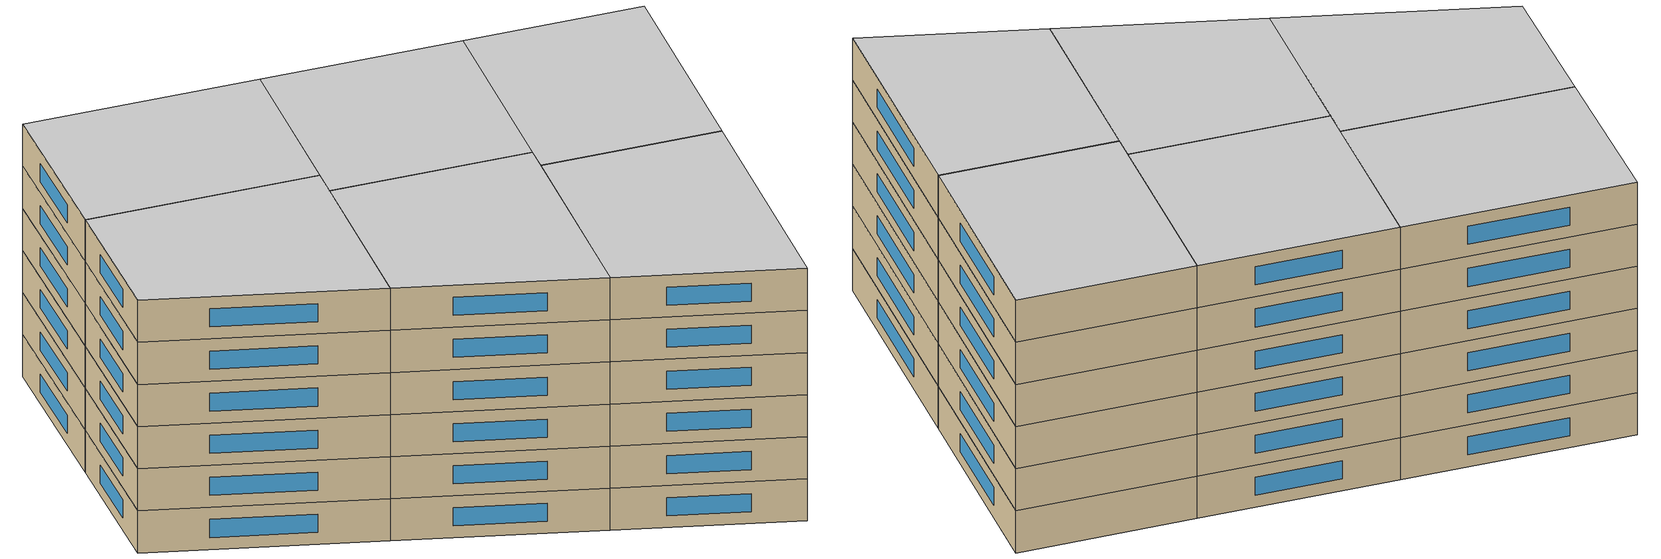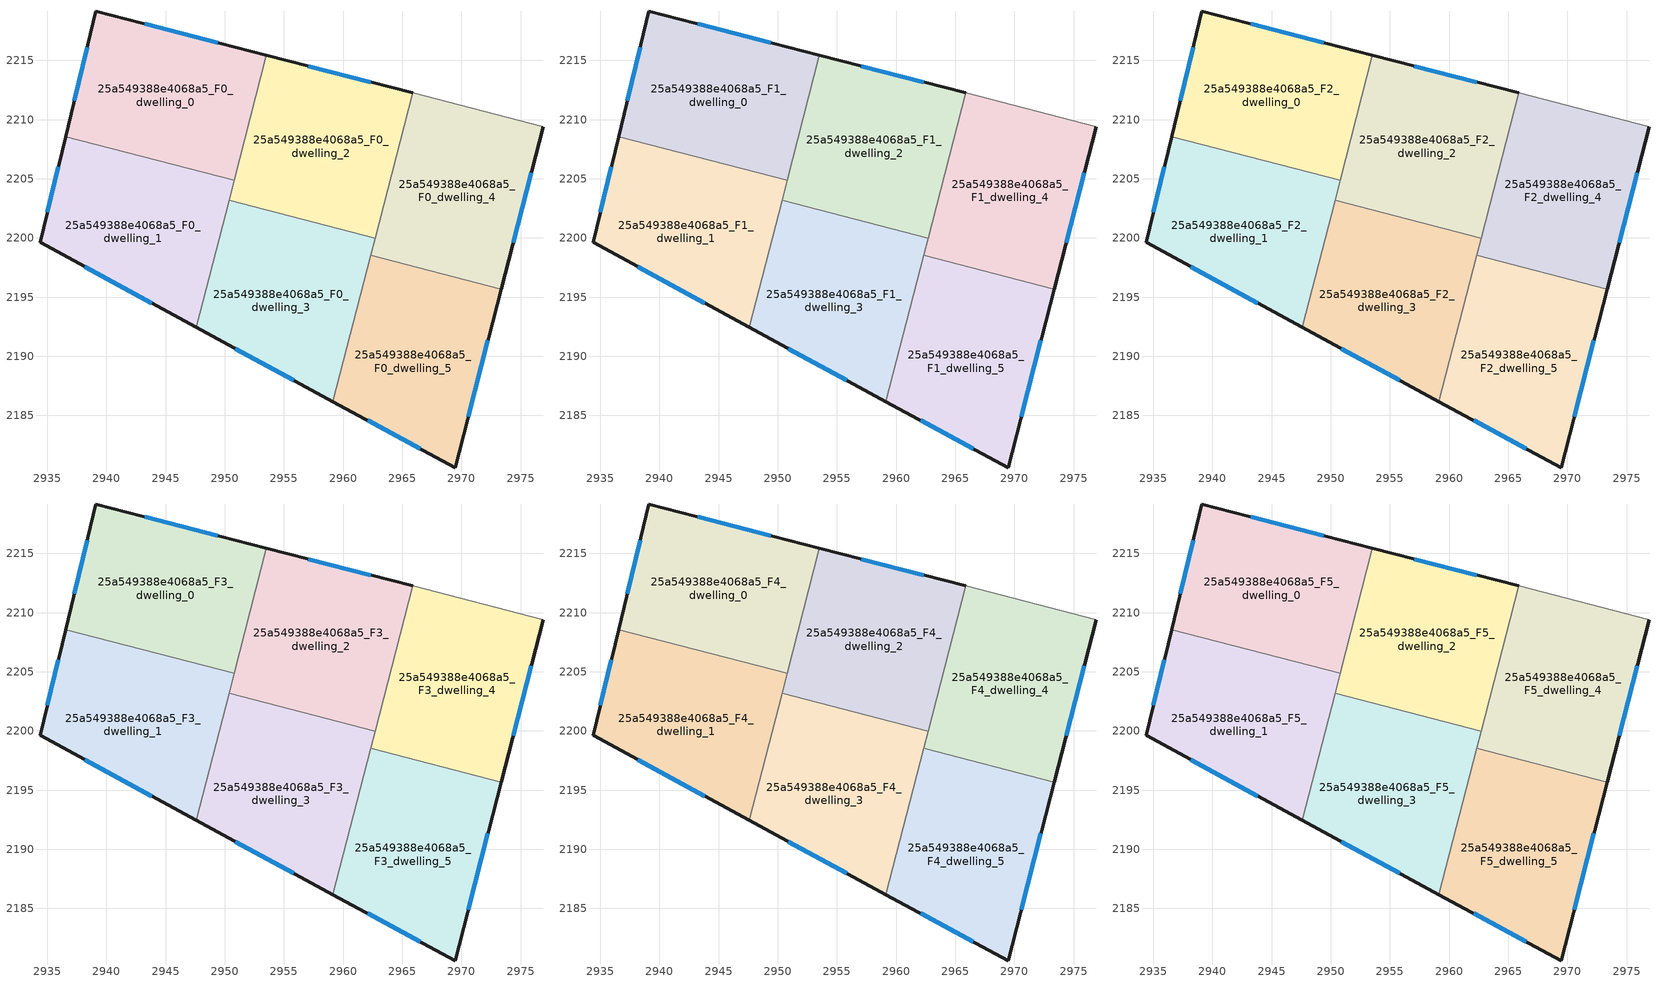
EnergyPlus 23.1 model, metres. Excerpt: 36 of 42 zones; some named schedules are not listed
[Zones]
25a549388e4068a5_F0_dwelling_0
 floor ground (EU_floor_Construction): 2953.53,2215.44 2950.81,2204.89 2936.55,2208.56 2939.1,2219.16 z0
 wall outside (EU_wall_Construction): 2953.53,2215.44 2939.1,2219.16 2936.55,2208.56 z0:3
 wall to 25a549388e4068a5_F0_dwelling_1 (EU_wall_Construction): 2936.55,2208.56 2950.81,2204.89 z0:3
 wall to 25a549388e4068a5_F0_dwelling_2 (EU_wall_Construction): 2950.81,2204.89 2953.53,2215.44 z0:3
 window (EU_Window_Construction): 2938.37,2216.13 2937.28,2211.59 / 2949.41,2216.5 2943.23,2218.09 z0.86:2.14
25a549388e4068a5_F0_dwelling_1
 floor ground (EU_floor_Construction): 2950.81,2204.89 2947.6,2192.45 2934.4,2199.62 2936.55,2208.56 z0
 wall outside (EU_wall_Construction): 2936.55,2208.56 2934.4,2199.62 2947.6,2192.45 z0:3
 wall to 25a549388e4068a5_F0_dwelling_3 (EU_wall_Construction): 2947.6,2192.45 2950.37,2203.17 z0:3
 wall to 25a549388e4068a5_F0_dwelling_2 (EU_wall_Construction): 2950.37,2203.17 2950.81,2204.89 z0:3
 window (EU_Window_Construction): 2935.93,2206.01 2935.01,2202.18 / 2938.17,2197.57 2943.83,2194.5 z0.86:2.14
25a549388e4068a5_F0_dwelling_2
 floor ground (EU_floor_Construction): 2965.87,2212.26 2962.71,2199.99 2950.37,2203.17 2953.53,2215.44 z0
 wall outside (EU_wall_Construction): 2965.87,2212.26 2953.53,2215.44 z0:3
 wall to 25a549388e4068a5_F0_dwelling_3 (EU_wall_Construction): 2950.37,2203.17 2962.71,2199.99 z0:3
 wall to 25a549388e4068a5_F0_dwelling_4 (EU_wall_Construction): 2962.71,2199.99 2965.87,2212.26 z0:3
 window (EU_Window_Construction): 2962.34,2213.16 2957.06,2214.53 z0.86:2.14
25a549388e4068a5_F0_dwelling_3
 floor ground (EU_floor_Construction): 2962.71,2199.99 2959.15,2186.18 2947.6,2192.45 2950.37,2203.17 z0
 wall outside (EU_wall_Construction): 2947.6,2192.45 2959.15,2186.18 z0:3
 wall to 25a549388e4068a5_F0_dwelling_5 (EU_wall_Construction): 2959.15,2186.18 2962.33,2198.53 z0:3
 wall to 25a549388e4068a5_F0_dwelling_4 (EU_wall_Construction): 2962.33,2198.53 2962.71,2199.99 z0:3
 window (EU_Window_Construction): 2950.9,2190.66 2955.85,2187.97 z0.86:2.14
25a549388e4068a5_F0_dwelling_4
 floor ground (EU_floor_Construction): 2976.9,2209.41 2973.36,2195.69 2962.33,2198.53 2965.87,2212.26 z0
 wall outside (EU_wall_Construction): 2973.36,2195.69 2976.9,2209.41 z0:3
 wall adiabatic (EU_wall_Construction): 2976.9,2209.41 2965.87,2212.26 z0:3
 wall to 25a549388e4068a5_F0_dwelling_5 (EU_wall_Construction): 2962.33,2198.53 2973.36,2195.69 z0:3
 window (EU_Window_Construction): 2974.37,2199.61 2975.88,2205.49 z0.86:2.14
25a549388e4068a5_F0_dwelling_5
 floor ground (EU_floor_Construction): 2973.36,2195.69 2969.46,2180.58 2959.15,2186.18 2962.33,2198.53 z0
 wall outside (EU_wall_Construction): 2959.15,2186.18 2969.46,2180.58 2973.36,2195.69 z0:3
 window (EU_Window_Construction): 2970.57,2184.9 2972.24,2191.37 / 2962.09,2184.58 2966.51,2182.18 z0.86:2.14
25a549388e4068a5_F1_dwelling_0
 floor to 25a549388e4068a5_F0_dwelling_0 (EU_floor_Construction): 2953.53,2215.44 2950.81,2204.89 2936.55,2208.56 2939.1,2219.16 z3
 wall outside (EU_wall_Construction): 2953.53,2215.44 2939.1,2219.16 2936.55,2208.56 z3:6
 wall to 25a549388e4068a5_F1_dwelling_1 (EU_wall_Construction): 2936.55,2208.56 2950.81,2204.89 z3:6
 wall to 25a549388e4068a5_F1_dwelling_2 (EU_wall_Construction): 2950.81,2204.89 2953.53,2215.44 z3:6
 window (EU_Window_Construction): 2938.37,2216.13 2937.28,2211.59 / 2949.41,2216.5 2943.23,2218.09 z3.86:5.14
25a549388e4068a5_F1_dwelling_1
 floor to 25a549388e4068a5_F0_dwelling_1 (EU_floor_Construction): 2950.81,2204.89 2947.6,2192.45 2934.4,2199.62 2936.55,2208.56 z3
 wall outside (EU_wall_Construction): 2936.55,2208.56 2934.4,2199.62 2947.6,2192.45 z3:6
 wall to 25a549388e4068a5_F1_dwelling_3 (EU_wall_Construction): 2947.6,2192.45 2950.37,2203.17 z3:6
 wall to 25a549388e4068a5_F1_dwelling_2 (EU_wall_Construction): 2950.37,2203.17 2950.81,2204.89 z3:6
 window (EU_Window_Construction): 2935.93,2206.01 2935.01,2202.18 / 2938.17,2197.57 2943.83,2194.5 z3.86:5.14
25a549388e4068a5_F1_dwelling_2
 floor to 25a549388e4068a5_F0_dwelling_2 (EU_floor_Construction): 2965.87,2212.26 2962.71,2199.99 2950.37,2203.17 2953.53,2215.44 z3
 wall outside (EU_wall_Construction): 2965.87,2212.26 2953.53,2215.44 z3:6
 wall to 25a549388e4068a5_F1_dwelling_3 (EU_wall_Construction): 2950.37,2203.17 2962.71,2199.99 z3:6
 wall to 25a549388e4068a5_F1_dwelling_4 (EU_wall_Construction): 2962.71,2199.99 2965.87,2212.26 z3:6
 window (EU_Window_Construction): 2962.34,2213.16 2957.06,2214.53 z3.86:5.14
25a549388e4068a5_F1_dwelling_3
 floor to 25a549388e4068a5_F0_dwelling_3 (EU_floor_Construction): 2962.71,2199.99 2959.15,2186.18 2947.6,2192.45 2950.37,2203.17 z3
 wall outside (EU_wall_Construction): 2947.6,2192.45 2959.15,2186.18 z3:6
 wall to 25a549388e4068a5_F1_dwelling_5 (EU_wall_Construction): 2959.15,2186.18 2962.33,2198.53 z3:6
 wall to 25a549388e4068a5_F1_dwelling_4 (EU_wall_Construction): 2962.33,2198.53 2962.71,2199.99 z3:6
 window (EU_Window_Construction): 2950.9,2190.66 2955.85,2187.97 z3.86:5.14
25a549388e4068a5_F1_dwelling_4
 floor to 25a549388e4068a5_F0_dwelling_4 (EU_floor_Construction): 2976.9,2209.41 2973.36,2195.69 2962.33,2198.53 2965.87,2212.26 z3
 wall outside (EU_wall_Construction): 2973.36,2195.69 2976.9,2209.41 z3:6
 wall adiabatic (EU_wall_Construction): 2976.9,2209.41 2965.87,2212.26 z3:6
 wall to 25a549388e4068a5_F1_dwelling_5 (EU_wall_Construction): 2962.33,2198.53 2973.36,2195.69 z3:6
 window (EU_Window_Construction): 2974.37,2199.61 2975.88,2205.49 z3.86:5.14
25a549388e4068a5_F1_dwelling_5
 floor to 25a549388e4068a5_F0_dwelling_5 (EU_floor_Construction): 2973.36,2195.69 2969.46,2180.58 2959.15,2186.18 2962.33,2198.53 z3
 wall outside (EU_wall_Construction): 2959.15,2186.18 2969.46,2180.58 2973.36,2195.69 z3:6
 window (EU_Window_Construction): 2970.57,2184.9 2972.24,2191.37 / 2962.09,2184.58 2966.51,2182.18 z3.86:5.14
25a549388e4068a5_F2_dwelling_0
 floor to 25a549388e4068a5_F1_dwelling_0 (EU_floor_Construction): 2953.53,2215.44 2950.81,2204.89 2936.55,2208.56 2939.1,2219.16 z6
 wall outside (EU_wall_Construction): 2953.53,2215.44 2939.1,2219.16 2936.55,2208.56 z6:9
 wall to 25a549388e4068a5_F2_dwelling_1 (EU_wall_Construction): 2936.55,2208.56 2950.81,2204.89 z6:9
 wall to 25a549388e4068a5_F2_dwelling_2 (EU_wall_Construction): 2950.81,2204.89 2953.53,2215.44 z6:9
 window (EU_Window_Construction): 2938.37,2216.13 2937.28,2211.59 / 2949.41,2216.5 2943.23,2218.09 z6.86:8.14
25a549388e4068a5_F2_dwelling_1
 floor to 25a549388e4068a5_F1_dwelling_1 (EU_floor_Construction): 2950.81,2204.89 2947.6,2192.45 2934.4,2199.62 2936.55,2208.56 z6
 wall outside (EU_wall_Construction): 2936.55,2208.56 2934.4,2199.62 2947.6,2192.45 z6:9
 wall to 25a549388e4068a5_F2_dwelling_3 (EU_wall_Construction): 2947.6,2192.45 2950.37,2203.17 z6:9
 wall to 25a549388e4068a5_F2_dwelling_2 (EU_wall_Construction): 2950.37,2203.17 2950.81,2204.89 z6:9
 window (EU_Window_Construction): 2935.93,2206.01 2935.01,2202.18 / 2938.17,2197.57 2943.83,2194.5 z6.86:8.14
25a549388e4068a5_F2_dwelling_2
 floor to 25a549388e4068a5_F1_dwelling_2 (EU_floor_Construction): 2965.87,2212.26 2962.71,2199.99 2950.37,2203.17 2953.53,2215.44 z6
 wall outside (EU_wall_Construction): 2965.87,2212.26 2953.53,2215.44 z6:9
 wall to 25a549388e4068a5_F2_dwelling_3 (EU_wall_Construction): 2950.37,2203.17 2962.71,2199.99 z6:9
 wall to 25a549388e4068a5_F2_dwelling_4 (EU_wall_Construction): 2962.71,2199.99 2965.87,2212.26 z6:9
 window (EU_Window_Construction): 2962.34,2213.16 2957.06,2214.53 z6.86:8.14
25a549388e4068a5_F2_dwelling_3
 floor to 25a549388e4068a5_F1_dwelling_3 (EU_floor_Construction): 2962.71,2199.99 2959.15,2186.18 2947.6,2192.45 2950.37,2203.17 z6
 wall outside (EU_wall_Construction): 2947.6,2192.45 2959.15,2186.18 z6:9
 wall to 25a549388e4068a5_F2_dwelling_5 (EU_wall_Construction): 2959.15,2186.18 2962.33,2198.53 z6:9
 wall to 25a549388e4068a5_F2_dwelling_4 (EU_wall_Construction): 2962.33,2198.53 2962.71,2199.99 z6:9
 window (EU_Window_Construction): 2950.9,2190.66 2955.85,2187.97 z6.86:8.14
25a549388e4068a5_F2_dwelling_4
 floor to 25a549388e4068a5_F1_dwelling_4 (EU_floor_Construction): 2976.9,2209.41 2973.36,2195.69 2962.33,2198.53 2965.87,2212.26 z6
 wall outside (EU_wall_Construction): 2973.36,2195.69 2976.9,2209.41 z6:9
 wall adiabatic (EU_wall_Construction): 2976.9,2209.41 2965.87,2212.26 z6:9
 wall to 25a549388e4068a5_F2_dwelling_5 (EU_wall_Construction): 2962.33,2198.53 2973.36,2195.69 z6:9
 window (EU_Window_Construction): 2974.37,2199.61 2975.88,2205.49 z6.86:8.14
25a549388e4068a5_F2_dwelling_5
 floor to 25a549388e4068a5_F1_dwelling_5 (EU_floor_Construction): 2973.36,2195.69 2969.46,2180.58 2959.15,2186.18 2962.33,2198.53 z6
 wall outside (EU_wall_Construction): 2959.15,2186.18 2969.46,2180.58 2973.36,2195.69 z6:9
 window (EU_Window_Construction): 2970.57,2184.9 2972.24,2191.37 / 2962.09,2184.58 2966.51,2182.18 z6.86:8.14
25a549388e4068a5_F3_dwelling_0
 floor to 25a549388e4068a5_F2_dwelling_0 (EU_floor_Construction): 2953.53,2215.44 2950.81,2204.89 2936.55,2208.56 2939.1,2219.16 z9
 wall outside (EU_wall_Construction): 2953.53,2215.44 2939.1,2219.16 2936.55,2208.56 z9:12
 wall to 25a549388e4068a5_F3_dwelling_1 (EU_wall_Construction): 2936.55,2208.56 2950.81,2204.89 z9:12
 wall to 25a549388e4068a5_F3_dwelling_2 (EU_wall_Construction): 2950.81,2204.89 2953.53,2215.44 z9:12
 window (EU_Window_Construction): 2938.37,2216.13 2937.28,2211.59 / 2949.41,2216.5 2943.23,2218.09 z9.86:11.14
25a549388e4068a5_F3_dwelling_1
 floor to 25a549388e4068a5_F2_dwelling_1 (EU_floor_Construction): 2950.81,2204.89 2947.6,2192.45 2934.4,2199.62 2936.55,2208.56 z9
 wall outside (EU_wall_Construction): 2936.55,2208.56 2934.4,2199.62 2947.6,2192.45 z9:12
 wall to 25a549388e4068a5_F3_dwelling_3 (EU_wall_Construction): 2947.6,2192.45 2950.37,2203.17 z9:12
 wall to 25a549388e4068a5_F3_dwelling_2 (EU_wall_Construction): 2950.37,2203.17 2950.81,2204.89 z9:12
 window (EU_Window_Construction): 2935.93,2206.01 2935.01,2202.18 / 2938.17,2197.57 2943.83,2194.5 z9.86:11.14
25a549388e4068a5_F3_dwelling_2
 floor to 25a549388e4068a5_F2_dwelling_2 (EU_floor_Construction): 2965.87,2212.26 2962.71,2199.99 2950.37,2203.17 2953.53,2215.44 z9
 wall outside (EU_wall_Construction): 2965.87,2212.26 2953.53,2215.44 z9:12
 wall to 25a549388e4068a5_F3_dwelling_3 (EU_wall_Construction): 2950.37,2203.17 2962.71,2199.99 z9:12
 wall to 25a549388e4068a5_F3_dwelling_4 (EU_wall_Construction): 2962.71,2199.99 2965.87,2212.26 z9:12
 window (EU_Window_Construction): 2962.34,2213.16 2957.06,2214.53 z9.86:11.14
25a549388e4068a5_F3_dwelling_3
 floor to 25a549388e4068a5_F2_dwelling_3 (EU_floor_Construction): 2962.71,2199.99 2959.15,2186.18 2947.6,2192.45 2950.37,2203.17 z9
 wall outside (EU_wall_Construction): 2947.6,2192.45 2959.15,2186.18 z9:12
 wall to 25a549388e4068a5_F3_dwelling_5 (EU_wall_Construction): 2959.15,2186.18 2962.33,2198.53 z9:12
 wall to 25a549388e4068a5_F3_dwelling_4 (EU_wall_Construction): 2962.33,2198.53 2962.71,2199.99 z9:12
 window (EU_Window_Construction): 2950.9,2190.66 2955.85,2187.97 z9.86:11.14
25a549388e4068a5_F3_dwelling_4
 floor to 25a549388e4068a5_F2_dwelling_4 (EU_floor_Construction): 2976.9,2209.41 2973.36,2195.69 2962.33,2198.53 2965.87,2212.26 z9
 wall outside (EU_wall_Construction): 2973.36,2195.69 2976.9,2209.41 z9:12
 wall adiabatic (EU_wall_Construction): 2976.9,2209.41 2965.87,2212.26 z9:12
 wall to 25a549388e4068a5_F3_dwelling_5 (EU_wall_Construction): 2962.33,2198.53 2973.36,2195.69 z9:12
 window (EU_Window_Construction): 2974.37,2199.61 2975.88,2205.49 z9.86:11.14
25a549388e4068a5_F3_dwelling_5
 floor to 25a549388e4068a5_F2_dwelling_5 (EU_floor_Construction): 2973.36,2195.69 2969.46,2180.58 2959.15,2186.18 2962.33,2198.53 z9
 wall outside (EU_wall_Construction): 2959.15,2186.18 2969.46,2180.58 2973.36,2195.69 z9:12
 window (EU_Window_Construction): 2970.57,2184.9 2972.24,2191.37 / 2962.09,2184.58 2966.51,2182.18 z9.86:11.14
25a549388e4068a5_F4_dwelling_0
 floor to 25a549388e4068a5_F3_dwelling_0 (EU_floor_Construction): 2953.53,2215.44 2950.81,2204.89 2936.55,2208.56 2939.1,2219.16 z12
 wall outside (EU_wall_Construction): 2953.53,2215.44 2939.1,2219.16 2936.55,2208.56 z12:15
 wall to 25a549388e4068a5_F4_dwelling_1 (EU_wall_Construction): 2936.55,2208.56 2950.81,2204.89 z12:15
 wall to 25a549388e4068a5_F4_dwelling_2 (EU_wall_Construction): 2950.81,2204.89 2953.53,2215.44 z12:15
 window (EU_Window_Construction): 2938.37,2216.13 2937.28,2211.59 / 2949.41,2216.5 2943.23,2218.09 z12.86:14.14
25a549388e4068a5_F4_dwelling_1
 floor to 25a549388e4068a5_F3_dwelling_1 (EU_floor_Construction): 2950.81,2204.89 2947.6,2192.45 2934.4,2199.62 2936.55,2208.56 z12
 wall outside (EU_wall_Construction): 2936.55,2208.56 2934.4,2199.62 2947.6,2192.45 z12:15
 wall to 25a549388e4068a5_F4_dwelling_3 (EU_wall_Construction): 2947.6,2192.45 2950.37,2203.17 z12:15
 wall to 25a549388e4068a5_F4_dwelling_2 (EU_wall_Construction): 2950.37,2203.17 2950.81,2204.89 z12:15
 window (EU_Window_Construction): 2935.93,2206.01 2935.01,2202.18 / 2938.17,2197.57 2943.83,2194.5 z12.86:14.14
25a549388e4068a5_F4_dwelling_2
 floor to 25a549388e4068a5_F3_dwelling_2 (EU_floor_Construction): 2965.87,2212.26 2962.71,2199.99 2950.37,2203.17 2953.53,2215.44 z12
 wall outside (EU_wall_Construction): 2965.87,2212.26 2953.53,2215.44 z12:15
 wall to 25a549388e4068a5_F4_dwelling_3 (EU_wall_Construction): 2950.37,2203.17 2962.71,2199.99 z12:15
 wall to 25a549388e4068a5_F4_dwelling_4 (EU_wall_Construction): 2962.71,2199.99 2965.87,2212.26 z12:15
 window (EU_Window_Construction): 2962.34,2213.16 2957.06,2214.53 z12.86:14.14
25a549388e4068a5_F4_dwelling_3
 floor to 25a549388e4068a5_F3_dwelling_3 (EU_floor_Construction): 2962.71,2199.99 2959.15,2186.18 2947.6,2192.45 2950.37,2203.17 z12
 wall outside (EU_wall_Construction): 2947.6,2192.45 2959.15,2186.18 z12:15
 wall to 25a549388e4068a5_F4_dwelling_5 (EU_wall_Construction): 2959.15,2186.18 2962.33,2198.53 z12:15
 wall to 25a549388e4068a5_F4_dwelling_4 (EU_wall_Construction): 2962.33,2198.53 2962.71,2199.99 z12:15
 window (EU_Window_Construction): 2950.9,2190.66 2955.85,2187.97 z12.86:14.14
25a549388e4068a5_F4_dwelling_4
 floor to 25a549388e4068a5_F3_dwelling_4 (EU_floor_Construction): 2976.9,2209.41 2973.36,2195.69 2962.33,2198.53 2965.87,2212.26 z12
 wall outside (EU_wall_Construction): 2973.36,2195.69 2976.9,2209.41 z12:15
 wall adiabatic (EU_wall_Construction): 2976.9,2209.41 2965.87,2212.26 z12:15
 wall to 25a549388e4068a5_F4_dwelling_5 (EU_wall_Construction): 2962.33,2198.53 2973.36,2195.69 z12:15
 window (EU_Window_Construction): 2974.37,2199.61 2975.88,2205.49 z12.86:14.14
25a549388e4068a5_F4_dwelling_5
 floor to 25a549388e4068a5_F3_dwelling_5 (EU_floor_Construction): 2973.36,2195.69 2969.46,2180.58 2959.15,2186.18 2962.33,2198.53 z12
 wall outside (EU_wall_Construction): 2959.15,2186.18 2969.46,2180.58 2973.36,2195.69 z12:15
 window (EU_Window_Construction): 2970.57,2184.9 2972.24,2191.37 / 2962.09,2184.58 2966.51,2182.18 z12.86:14.14
25a549388e4068a5_F5_dwelling_0
 floor to 25a549388e4068a5_F4_dwelling_0 (EU_floor_Construction): 2953.53,2215.44 2950.81,2204.89 2936.55,2208.56 2939.1,2219.16 z15
 wall outside (EU_wall_Construction): 2953.53,2215.44 2939.1,2219.16 2936.55,2208.56 z15:18
 wall to 25a549388e4068a5_F5_dwelling_1 (EU_wall_Construction): 2936.55,2208.56 2950.81,2204.89 z15:18
 wall to 25a549388e4068a5_F5_dwelling_2 (EU_wall_Construction): 2950.81,2204.89 2953.53,2215.44 z15:18
 window (EU_Window_Construction): 2938.37,2216.13 2937.28,2211.59 / 2949.41,2216.5 2943.23,2218.09 z15.86:17.14
 ceiling to 25a549388e4068a5_F6_dwelling_0 (EU_floor_Construction): 2950.81,2204.89 2953.53,2215.44 2939.1,2219.16 2936.55,2208.56 z18
25a549388e4068a5_F5_dwelling_1
 floor to 25a549388e4068a5_F4_dwelling_1 (EU_floor_Construction): 2950.81,2204.89 2947.6,2192.45 2934.4,2199.62 2936.55,2208.56 z15
 wall outside (EU_wall_Construction): 2936.55,2208.56 2934.4,2199.62 2947.6,2192.45 z15:18
 wall to 25a549388e4068a5_F5_dwelling_3 (EU_wall_Construction): 2947.6,2192.45 2950.37,2203.17 z15:18
 wall to 25a549388e4068a5_F5_dwelling_2 (EU_wall_Construction): 2950.37,2203.17 2950.81,2204.89 z15:18
 window (EU_Window_Construction): 2935.93,2206.01 2935.01,2202.18 / 2938.17,2197.57 2943.83,2194.5 z15.86:17.14
 ceiling to 25a549388e4068a5_F6_dwelling_1 (EU_floor_Construction): 2947.6,2192.45 2950.81,2204.89 2936.55,2208.56 2934.4,2199.62 z18
25a549388e4068a5_F5_dwelling_2
 floor to 25a549388e4068a5_F4_dwelling_2 (EU_floor_Construction): 2965.87,2212.26 2962.71,2199.99 2950.37,2203.17 2953.53,2215.44 z15
 wall outside (EU_wall_Construction): 2965.87,2212.26 2953.53,2215.44 z15:18
 wall to 25a549388e4068a5_F5_dwelling_3 (EU_wall_Construction): 2950.37,2203.17 2962.71,2199.99 z15:18
 wall to 25a549388e4068a5_F5_dwelling_4 (EU_wall_Construction): 2962.71,2199.99 2965.87,2212.26 z15:18
 window (EU_Window_Construction): 2962.34,2213.16 2957.06,2214.53 z15.86:17.14
 ceiling to 25a549388e4068a5_F6_dwelling_2 (EU_floor_Construction): 2962.71,2199.99 2965.87,2212.26 2953.53,2215.44 2950.37,2203.17 z18
25a549388e4068a5_F5_dwelling_3
 floor to 25a549388e4068a5_F4_dwelling_3 (EU_floor_Construction): 2962.71,2199.99 2959.15,2186.18 2947.6,2192.45 2950.37,2203.17 z15
 wall outside (EU_wall_Construction): 2947.6,2192.45 2959.15,2186.18 z15:18
 wall to 25a549388e4068a5_F5_dwelling_5 (EU_wall_Construction): 2959.15,2186.18 2962.33,2198.53 z15:18
 wall to 25a549388e4068a5_F5_dwelling_4 (EU_wall_Construction): 2962.33,2198.53 2962.71,2199.99 z15:18
 window (EU_Window_Construction): 2950.9,2190.66 2955.85,2187.97 z15.86:17.14
 ceiling to 25a549388e4068a5_F6_dwelling_3 (EU_floor_Construction): 2959.15,2186.18 2962.71,2199.99 2950.37,2203.17 2947.6,2192.45 z18
25a549388e4068a5_F5_dwelling_4
 floor to 25a549388e4068a5_F4_dwelling_4 (EU_floor_Construction): 2976.9,2209.41 2973.36,2195.69 2962.33,2198.53 2965.87,2212.26 z15
 wall outside (EU_wall_Construction): 2973.36,2195.69 2976.9,2209.41 z15:18
 wall adiabatic (EU_wall_Construction): 2976.9,2209.41 2965.87,2212.26 z15:18
 wall to 25a549388e4068a5_F5_dwelling_5 (EU_wall_Construction): 2962.33,2198.53 2973.36,2195.69 z15:18
 window (EU_Window_Construction): 2974.37,2199.61 2975.88,2205.49 z15.86:17.14
 ceiling to 25a549388e4068a5_F6_dwelling_4 (EU_floor_Construction): 2973.36,2195.69 2976.9,2209.41 2965.87,2212.26 2962.33,2198.53 z18
25a549388e4068a5_F5_dwelling_5
 floor to 25a549388e4068a5_F4_dwelling_5 (EU_floor_Construction): 2973.36,2195.69 2969.46,2180.58 2959.15,2186.18 2962.33,2198.53 z15
 wall outside (EU_wall_Construction): 2959.15,2186.18 2969.46,2180.58 2973.36,2195.69 z15:18
 window (EU_Window_Construction): 2970.57,2184.9 2972.24,2191.37 / 2962.09,2184.58 2966.51,2182.18 z15.86:17.14
 ceiling to 25a549388e4068a5_F6_dwelling_5 (EU_floor_Construction): 2969.46,2180.58 2973.36,2195.69 2962.33,2198.53 2959.15,2186.18 z18
[Building]
EU S2 Campaign: North Axis=0; Terrain=City; Solar Distribution=FullExterior
[Site:Location]
Helsinki-Vantaa.AP: Latitude=60.317; Longitude=24.963; Time Zone=2; Elevation=54.6
[SizingPeriod:WeatherFileDays]
AnnualSizingPeriod: Begin Month=1; Begin Day of Month=1; End Month=12; End Day of Month=31; Day of Week for Start Day=Monday; Use Weather File Daylight Saving Period=No; Use Weather File Rain and Snow Indicators=No
[MATERIAL]
EU_InternalMass_Material: Roughness=MediumRough; Thickness=0.1; Conductivity=1; Density=1800; Specific Heat=900; Thermal Absorptance=0.9; Solar Absorptance=0.7; Visible Absorptance=0.7
[MATERIAL:NOMASS] Roughness=MediumRough; Thermal Absorptance=0.9; Solar Absorptance=0.7; Visible Absorptance=0.7
Name | Thermal Resistance
EU_wall_NoMass | 5.91765
EU_floor_NoMass | 6.2875
[WINDOWMATERIAL:SIMPLEGLAZINGSYSTEM]
EU_Window_SimpleGlazing: UFactor=0.994035; Solar Heat Gain Coefficient=0.7; Visible Transmittance=0.7
[CONSTRUCTION]
EU_wall_Construction: EU_wall_NoMass
EU_floor_Construction: EU_floor_NoMass
EU_Window_Construction: EU_Window_SimpleGlazing
EU_InternalMass_Construction: EU_InternalMass_Material
[ZONE] Type=1; Multiplier=1; Ceiling Height=autocalculate; Floor Area=autocalculate; Part of Total Floor Area=Yes
Name | Volume
25a549388e4068a5_F0_dwelling_0; 25a549388e4068a5_F1_dwelling_0; 25a549388e4068a5_F2_dwelling_0; 25a549388e4068a5_F3_dwelling_0; 25a549388e4068a5_F4_dwelling_0; 25a549388e4068a5_F5_dwelling_0 | 484.181
25a549388e4068a5_F0_dwelling_1; 25a549388e4068a5_F1_dwelling_1; 25a549388e4068a5_F2_dwelling_1; 25a549388e4068a5_F3_dwelling_1; 25a549388e4068a5_F4_dwelling_1; 25a549388e4068a5_F5_dwelling_1; 25a549388e4068a5_F0_dwelling_4; 25a549388e4068a5_F1_dwelling_4; 25a549388e4068a5_F2_dwelling_4; 25a549388e4068a5_F3_dwelling_4; 25a549388e4068a5_F4_dwelling_4; 25a549388e4068a5_F5_dwelling_4 | 484.171
25a549388e4068a5_F0_dwelling_2; 25a549388e4068a5_F1_dwelling_2; 25a549388e4068a5_F2_dwelling_2; 25a549388e4068a5_F3_dwelling_2; 25a549388e4068a5_F4_dwelling_2; 25a549388e4068a5_F5_dwelling_2 | 484.184
25a549388e4068a5_F0_dwelling_3; 25a549388e4068a5_F1_dwelling_3; 25a549388e4068a5_F2_dwelling_3; 25a549388e4068a5_F3_dwelling_3; 25a549388e4068a5_F4_dwelling_3; 25a549388e4068a5_F5_dwelling_3 | 484.167
25a549388e4068a5_F0_dwelling_5; 25a549388e4068a5_F1_dwelling_5; 25a549388e4068a5_F2_dwelling_5; 25a549388e4068a5_F3_dwelling_5; 25a549388e4068a5_F4_dwelling_5; 25a549388e4068a5_F5_dwelling_5 | 484.17
[INTERNALMASS] Construction=EU_InternalMass_Construction
Name | Zone or ZoneList | Surface Area
25a549388e4068a5_F0_dwelling_0_EU_InternalMass | 25a549388e4068a5_F0_dwelling_0 | 161.395
25a549388e4068a5_F0_dwelling_1_EU_InternalMass | 25a549388e4068a5_F0_dwelling_1 | 161.395
25a549388e4068a5_F0_dwelling_2_EU_InternalMass | 25a549388e4068a5_F0_dwelling_2 | 161.392
25a549388e4068a5_F0_dwelling_3_EU_InternalMass | 25a549388e4068a5_F0_dwelling_3 | 161.39
25a549388e4068a5_F0_dwelling_4_EU_InternalMass | 25a549388e4068a5_F0_dwelling_4 | 161.39
25a549388e4068a5_F0_dwelling_5_EU_InternalMass | 25a549388e4068a5_F0_dwelling_5 | 161.392
25a549388e4068a5_F1_dwelling_0_EU_InternalMass | 25a549388e4068a5_F1_dwelling_0 | 161.395
25a549388e4068a5_F1_dwelling_1_EU_InternalMass | 25a549388e4068a5_F1_dwelling_1 | 161.395
25a549388e4068a5_F1_dwelling_2_EU_InternalMass | 25a549388e4068a5_F1_dwelling_2 | 161.392
25a549388e4068a5_F1_dwelling_3_EU_InternalMass | 25a549388e4068a5_F1_dwelling_3 | 161.39
25a549388e4068a5_F1_dwelling_4_EU_InternalMass | 25a549388e4068a5_F1_dwelling_4 | 161.39
25a549388e4068a5_F1_dwelling_5_EU_InternalMass | 25a549388e4068a5_F1_dwelling_5 | 161.392
25a549388e4068a5_F2_dwelling_0_EU_InternalMass | 25a549388e4068a5_F2_dwelling_0 | 161.395
25a549388e4068a5_F2_dwelling_1_EU_InternalMass | 25a549388e4068a5_F2_dwelling_1 | 161.395
25a549388e4068a5_F2_dwelling_2_EU_InternalMass | 25a549388e4068a5_F2_dwelling_2 | 161.392
25a549388e4068a5_F2_dwelling_3_EU_InternalMass | 25a549388e4068a5_F2_dwelling_3 | 161.39
25a549388e4068a5_F2_dwelling_4_EU_InternalMass | 25a549388e4068a5_F2_dwelling_4 | 161.39
25a549388e4068a5_F2_dwelling_5_EU_InternalMass | 25a549388e4068a5_F2_dwelling_5 | 161.392
25a549388e4068a5_F3_dwelling_0_EU_InternalMass | 25a549388e4068a5_F3_dwelling_0 | 161.395
25a549388e4068a5_F3_dwelling_1_EU_InternalMass | 25a549388e4068a5_F3_dwelling_1 | 161.395
25a549388e4068a5_F3_dwelling_2_EU_InternalMass | 25a549388e4068a5_F3_dwelling_2 | 161.392
25a549388e4068a5_F3_dwelling_3_EU_InternalMass | 25a549388e4068a5_F3_dwelling_3 | 161.39
25a549388e4068a5_F3_dwelling_4_EU_InternalMass | 25a549388e4068a5_F3_dwelling_4 | 161.39
25a549388e4068a5_F3_dwelling_5_EU_InternalMass | 25a549388e4068a5_F3_dwelling_5 | 161.392
25a549388e4068a5_F4_dwelling_0_EU_InternalMass | 25a549388e4068a5_F4_dwelling_0 | 161.395
25a549388e4068a5_F4_dwelling_1_EU_InternalMass | 25a549388e4068a5_F4_dwelling_1 | 161.395
25a549388e4068a5_F4_dwelling_2_EU_InternalMass | 25a549388e4068a5_F4_dwelling_2 | 161.392
25a549388e4068a5_F4_dwelling_3_EU_InternalMass | 25a549388e4068a5_F4_dwelling_3 | 161.39
25a549388e4068a5_F4_dwelling_4_EU_InternalMass | 25a549388e4068a5_F4_dwelling_4 | 161.39
25a549388e4068a5_F4_dwelling_5_EU_InternalMass | 25a549388e4068a5_F4_dwelling_5 | 161.392
25a549388e4068a5_F5_dwelling_0_EU_InternalMass | 25a549388e4068a5_F5_dwelling_0 | 161.395
25a549388e4068a5_F5_dwelling_1_EU_InternalMass | 25a549388e4068a5_F5_dwelling_1 | 161.395
25a549388e4068a5_F5_dwelling_2_EU_InternalMass | 25a549388e4068a5_F5_dwelling_2 | 161.392
25a549388e4068a5_F5_dwelling_3_EU_InternalMass | 25a549388e4068a5_F5_dwelling_3 | 161.39
25a549388e4068a5_F5_dwelling_4_EU_InternalMass | 25a549388e4068a5_F5_dwelling_4 | 161.39
25a549388e4068a5_F5_dwelling_5_EU_InternalMass | 25a549388e4068a5_F5_dwelling_5 | 161.392
[OTHEREQUIPMENT] Fuel Type=Electricity; Design Level Calculation Method=Watts/Area; Power per Zone Floor Area=1; Fraction Latent=0; Fraction Radiant=0; Fraction Lost=0; Carbon Dioxide Generation Rate=0; EndUse Subcategory=EU_Step8_InternalGains
Name | Zone or ZoneList or Space or SpaceList | Schedule
EU_Step8_InternalGain_25a549388e4068a5_F0_dwelling_0_f000 | 25a549388e4068a5_F0_dwelling_0 | EU_Step8_GainSchedule_25a549388e4068a5_F0_dwelling_0_f000
EU_Step8_InternalGain_25a549388e4068a5_F0_dwelling_1_f000 | 25a549388e4068a5_F0_dwelling_1 | EU_Step8_GainSchedule_25a549388e4068a5_F0_dwelling_1_f000
EU_Step8_InternalGain_25a549388e4068a5_F0_dwelling_2_f000 | 25a549388e4068a5_F0_dwelling_2 | EU_Step8_GainSchedule_25a549388e4068a5_F0_dwelling_2_f000
EU_Step8_InternalGain_25a549388e4068a5_F0_dwelling_3_f000 | 25a549388e4068a5_F0_dwelling_3 | EU_Step8_GainSchedule_25a549388e4068a5_F0_dwelling_3_f000
EU_Step8_InternalGain_25a549388e4068a5_F0_dwelling_4_f000 | 25a549388e4068a5_F0_dwelling_4 | EU_Step8_GainSchedule_25a549388e4068a5_F0_dwelling_4_f000
EU_Step8_InternalGain_25a549388e4068a5_F0_dwelling_5_f000 | 25a549388e4068a5_F0_dwelling_5 | EU_Step8_GainSchedule_25a549388e4068a5_F0_dwelling_5_f000
EU_Step8_InternalGain_25a549388e4068a5_F1_dwelling_0_f000 | 25a549388e4068a5_F1_dwelling_0 | EU_Step8_GainSchedule_25a549388e4068a5_F1_dwelling_0_f000
EU_Step8_InternalGain_25a549388e4068a5_F1_dwelling_1_f000 | 25a549388e4068a5_F1_dwelling_1 | EU_Step8_GainSchedule_25a549388e4068a5_F1_dwelling_1_f000
EU_Step8_InternalGain_25a549388e4068a5_F1_dwelling_2_f000 | 25a549388e4068a5_F1_dwelling_2 | EU_Step8_GainSchedule_25a549388e4068a5_F1_dwelling_2_f000
EU_Step8_InternalGain_25a549388e4068a5_F1_dwelling_3_f000 | 25a549388e4068a5_F1_dwelling_3 | EU_Step8_GainSchedule_25a549388e4068a5_F1_dwelling_3_f000
EU_Step8_InternalGain_25a549388e4068a5_F1_dwelling_4_f000 | 25a549388e4068a5_F1_dwelling_4 | EU_Step8_GainSchedule_25a549388e4068a5_F1_dwelling_4_f000
EU_Step8_InternalGain_25a549388e4068a5_F1_dwelling_5_f000 | 25a549388e4068a5_F1_dwelling_5 | EU_Step8_GainSchedule_25a549388e4068a5_F1_dwelling_5_f000
EU_Step8_InternalGain_25a549388e4068a5_F2_dwelling_0_f000 | 25a549388e4068a5_F2_dwelling_0 | EU_Step8_GainSchedule_25a549388e4068a5_F2_dwelling_0_f000
EU_Step8_InternalGain_25a549388e4068a5_F2_dwelling_1_f000 | 25a549388e4068a5_F2_dwelling_1 | EU_Step8_GainSchedule_25a549388e4068a5_F2_dwelling_1_f000
EU_Step8_InternalGain_25a549388e4068a5_F2_dwelling_2_f000 | 25a549388e4068a5_F2_dwelling_2 | EU_Step8_GainSchedule_25a549388e4068a5_F2_dwelling_2_f000
EU_Step8_InternalGain_25a549388e4068a5_F2_dwelling_3_f000 | 25a549388e4068a5_F2_dwelling_3 | EU_Step8_GainSchedule_25a549388e4068a5_F2_dwelling_3_f000
EU_Step8_InternalGain_25a549388e4068a5_F2_dwelling_4_f000 | 25a549388e4068a5_F2_dwelling_4 | EU_Step8_GainSchedule_25a549388e4068a5_F2_dwelling_4_f000
EU_Step8_InternalGain_25a549388e4068a5_F2_dwelling_5_f000 | 25a549388e4068a5_F2_dwelling_5 | EU_Step8_GainSchedule_25a549388e4068a5_F2_dwelling_5_f000
EU_Step8_InternalGain_25a549388e4068a5_F3_dwelling_0_f000 | 25a549388e4068a5_F3_dwelling_0 | EU_Step8_GainSchedule_25a549388e4068a5_F3_dwelling_0_f000
EU_Step8_InternalGain_25a549388e4068a5_F3_dwelling_1_f000 | 25a549388e4068a5_F3_dwelling_1 | EU_Step8_GainSchedule_25a549388e4068a5_F3_dwelling_1_f000
EU_Step8_InternalGain_25a549388e4068a5_F3_dwelling_2_f000 | 25a549388e4068a5_F3_dwelling_2 | EU_Step8_GainSchedule_25a549388e4068a5_F3_dwelling_2_f000
EU_Step8_InternalGain_25a549388e4068a5_F3_dwelling_3_f000 | 25a549388e4068a5_F3_dwelling_3 | EU_Step8_GainSchedule_25a549388e4068a5_F3_dwelling_3_f000
EU_Step8_InternalGain_25a549388e4068a5_F3_dwelling_4_f000 | 25a549388e4068a5_F3_dwelling_4 | EU_Step8_GainSchedule_25a549388e4068a5_F3_dwelling_4_f000
EU_Step8_InternalGain_25a549388e4068a5_F3_dwelling_5_f000 | 25a549388e4068a5_F3_dwelling_5 | EU_Step8_GainSchedule_25a549388e4068a5_F3_dwelling_5_f000
EU_Step8_InternalGain_25a549388e4068a5_F4_dwelling_0_f000 | 25a549388e4068a5_F4_dwelling_0 | EU_Step8_GainSchedule_25a549388e4068a5_F4_dwelling_0_f000
EU_Step8_InternalGain_25a549388e4068a5_F4_dwelling_1_f000 | 25a549388e4068a5_F4_dwelling_1 | EU_Step8_GainSchedule_25a549388e4068a5_F4_dwelling_1_f000
EU_Step8_InternalGain_25a549388e4068a5_F4_dwelling_2_f000 | 25a549388e4068a5_F4_dwelling_2 | EU_Step8_GainSchedule_25a549388e4068a5_F4_dwelling_2_f000
EU_Step8_InternalGain_25a549388e4068a5_F4_dwelling_3_f000 | 25a549388e4068a5_F4_dwelling_3 | EU_Step8_GainSchedule_25a549388e4068a5_F4_dwelling_3_f000
EU_Step8_InternalGain_25a549388e4068a5_F4_dwelling_4_f000 | 25a549388e4068a5_F4_dwelling_4 | EU_Step8_GainSchedule_25a549388e4068a5_F4_dwelling_4_f000
EU_Step8_InternalGain_25a549388e4068a5_F4_dwelling_5_f000 | 25a549388e4068a5_F4_dwelling_5 | EU_Step8_GainSchedule_25a549388e4068a5_F4_dwelling_5_f000
EU_Step8_InternalGain_25a549388e4068a5_F5_dwelling_0_f000 | 25a549388e4068a5_F5_dwelling_0 | EU_Step8_GainSchedule_25a549388e4068a5_F5_dwelling_0_f000
EU_Step8_InternalGain_25a549388e4068a5_F5_dwelling_1_f000 | 25a549388e4068a5_F5_dwelling_1 | EU_Step8_GainSchedule_25a549388e4068a5_F5_dwelling_1_f000
EU_Step8_InternalGain_25a549388e4068a5_F5_dwelling_2_f000 | 25a549388e4068a5_F5_dwelling_2 | EU_Step8_GainSchedule_25a549388e4068a5_F5_dwelling_2_f000
EU_Step8_InternalGain_25a549388e4068a5_F5_dwelling_3_f000 | 25a549388e4068a5_F5_dwelling_3 | EU_Step8_GainSchedule_25a549388e4068a5_F5_dwelling_3_f000
EU_Step8_InternalGain_25a549388e4068a5_F5_dwelling_4_f000 | 25a549388e4068a5_F5_dwelling_4 | EU_Step8_GainSchedule_25a549388e4068a5_F5_dwelling_4_f000
EU_Step8_InternalGain_25a549388e4068a5_F5_dwelling_5_f000 | 25a549388e4068a5_F5_dwelling_5 | EU_Step8_GainSchedule_25a549388e4068a5_F5_dwelling_5_f000
[ZONEVENTILATION:DESIGNFLOWRATE] Schedule=EU_AlwaysOn; Design Flow Rate Calculation Method=AirChanges/Hour; Air Changes per Hour=0.596421; Ventilation Type=Natural; Fan Pressure Rise=0; Fan Total Efficiency=1; Constant Term Coefficient=1; Temperature Term Coefficient=0; Velocity Term Coefficient=0; Velocity Squared Term Coefficient=0; Minimum Indoor Temperature=-100; Maximum Indoor Temperature=100; Delta Temperature=-100; Minimum Outdoor Temperature=-100; Maximum Outdoor Temperature=100; Maximum Wind Speed=40
Name | Zone or ZoneList or Space or SpaceList
EU_ConstantAir_25a549388e4068a5_F0_dwelling_0 | 25a549388e4068a5_F0_dwelling_0
EU_ConstantAir_25a549388e4068a5_F0_dwelling_1 | 25a549388e4068a5_F0_dwelling_1
EU_ConstantAir_25a549388e4068a5_F0_dwelling_2 | 25a549388e4068a5_F0_dwelling_2
EU_ConstantAir_25a549388e4068a5_F0_dwelling_3 | 25a549388e4068a5_F0_dwelling_3
EU_ConstantAir_25a549388e4068a5_F0_dwelling_4 | 25a549388e4068a5_F0_dwelling_4
EU_ConstantAir_25a549388e4068a5_F0_dwelling_5 | 25a549388e4068a5_F0_dwelling_5
EU_ConstantAir_25a549388e4068a5_F1_dwelling_0 | 25a549388e4068a5_F1_dwelling_0
EU_ConstantAir_25a549388e4068a5_F1_dwelling_1 | 25a549388e4068a5_F1_dwelling_1
EU_ConstantAir_25a549388e4068a5_F1_dwelling_2 | 25a549388e4068a5_F1_dwelling_2
EU_ConstantAir_25a549388e4068a5_F1_dwelling_3 | 25a549388e4068a5_F1_dwelling_3
EU_ConstantAir_25a549388e4068a5_F1_dwelling_4 | 25a549388e4068a5_F1_dwelling_4
EU_ConstantAir_25a549388e4068a5_F1_dwelling_5 | 25a549388e4068a5_F1_dwelling_5
EU_ConstantAir_25a549388e4068a5_F2_dwelling_0 | 25a549388e4068a5_F2_dwelling_0
EU_ConstantAir_25a549388e4068a5_F2_dwelling_1 | 25a549388e4068a5_F2_dwelling_1
EU_ConstantAir_25a549388e4068a5_F2_dwelling_2 | 25a549388e4068a5_F2_dwelling_2
EU_ConstantAir_25a549388e4068a5_F2_dwelling_3 | 25a549388e4068a5_F2_dwelling_3
EU_ConstantAir_25a549388e4068a5_F2_dwelling_4 | 25a549388e4068a5_F2_dwelling_4
EU_ConstantAir_25a549388e4068a5_F2_dwelling_5 | 25a549388e4068a5_F2_dwelling_5
EU_ConstantAir_25a549388e4068a5_F3_dwelling_0 | 25a549388e4068a5_F3_dwelling_0
EU_ConstantAir_25a549388e4068a5_F3_dwelling_1 | 25a549388e4068a5_F3_dwelling_1
EU_ConstantAir_25a549388e4068a5_F3_dwelling_2 | 25a549388e4068a5_F3_dwelling_2
EU_ConstantAir_25a549388e4068a5_F3_dwelling_3 | 25a549388e4068a5_F3_dwelling_3
EU_ConstantAir_25a549388e4068a5_F3_dwelling_4 | 25a549388e4068a5_F3_dwelling_4
EU_ConstantAir_25a549388e4068a5_F3_dwelling_5 | 25a549388e4068a5_F3_dwelling_5
EU_ConstantAir_25a549388e4068a5_F4_dwelling_0 | 25a549388e4068a5_F4_dwelling_0
EU_ConstantAir_25a549388e4068a5_F4_dwelling_1 | 25a549388e4068a5_F4_dwelling_1
EU_ConstantAir_25a549388e4068a5_F4_dwelling_2 | 25a549388e4068a5_F4_dwelling_2
EU_ConstantAir_25a549388e4068a5_F4_dwelling_3 | 25a549388e4068a5_F4_dwelling_3
EU_ConstantAir_25a549388e4068a5_F4_dwelling_4 | 25a549388e4068a5_F4_dwelling_4
EU_ConstantAir_25a549388e4068a5_F4_dwelling_5 | 25a549388e4068a5_F4_dwelling_5
EU_ConstantAir_25a549388e4068a5_F5_dwelling_0 | 25a549388e4068a5_F5_dwelling_0
EU_ConstantAir_25a549388e4068a5_F5_dwelling_1 | 25a549388e4068a5_F5_dwelling_1
EU_ConstantAir_25a549388e4068a5_F5_dwelling_2 | 25a549388e4068a5_F5_dwelling_2
EU_ConstantAir_25a549388e4068a5_F5_dwelling_3 | 25a549388e4068a5_F5_dwelling_3
EU_ConstantAir_25a549388e4068a5_F5_dwelling_4 | 25a549388e4068a5_F5_dwelling_4
EU_ConstantAir_25a549388e4068a5_F5_dwelling_5 | 25a549388e4068a5_F5_dwelling_5
[HVACTEMPLATE:ZONE:IDEALLOADSAIRSYSTEM] System Availability Schedule=EU_AlwaysOn; Maximum Heating Supply Air Temperature=50; Minimum Cooling Supply Air Temperature=13; Maximum Heating Supply Air Humidity Ratio=0.0156; Minimum Cooling Supply Air Humidity Ratio=0.0077; Heating Limit=NoLimit; Cooling Limit=NoLimit; Heating Availability Schedule=EU_AlwaysOn; Cooling Availability Schedule=EU_CoolingOff; Dehumidification Control Type=ConstantSensibleHeatRatio; Cooling Sensible Heat Ratio=0.7; Dehumidification Setpoint=60; Humidification Control Type=None; Humidification Setpoint=30; Outdoor Air Method=None; Outdoor Air Flow Rate per Person=0.00944; Outdoor Air Flow Rate per Zone Floor Area=0; Outdoor Air Flow Rate per Zone=0; Demand Controlled Ventilation Type=None; Outdoor Air Economizer Type=NoEconomizer; Heat Recovery Type=None; Sensible Heat Recovery Effectiveness=0.7; Latent Heat Recovery Effectiveness=0.65
Name | Template Thermostat
25a549388e4068a5_F0_dwelling_0 | EU_HeatOnly_25a549388e4068a5_F0_dwelling_0
25a549388e4068a5_F0_dwelling_1 | EU_HeatOnly_25a549388e4068a5_F0_dwelling_1
25a549388e4068a5_F0_dwelling_2 | EU_HeatOnly_25a549388e4068a5_F0_dwelling_2
25a549388e4068a5_F0_dwelling_3 | EU_HeatOnly_25a549388e4068a5_F0_dwelling_3
25a549388e4068a5_F0_dwelling_4 | EU_HeatOnly_25a549388e4068a5_F0_dwelling_4
25a549388e4068a5_F0_dwelling_5 | EU_HeatOnly_25a549388e4068a5_F0_dwelling_5
25a549388e4068a5_F1_dwelling_0 | EU_HeatOnly_25a549388e4068a5_F1_dwelling_0
25a549388e4068a5_F1_dwelling_1 | EU_HeatOnly_25a549388e4068a5_F1_dwelling_1
25a549388e4068a5_F1_dwelling_2 | EU_HeatOnly_25a549388e4068a5_F1_dwelling_2
25a549388e4068a5_F1_dwelling_3 | EU_HeatOnly_25a549388e4068a5_F1_dwelling_3
25a549388e4068a5_F1_dwelling_4 | EU_HeatOnly_25a549388e4068a5_F1_dwelling_4
25a549388e4068a5_F1_dwelling_5 | EU_HeatOnly_25a549388e4068a5_F1_dwelling_5
25a549388e4068a5_F2_dwelling_0 | EU_HeatOnly_25a549388e4068a5_F2_dwelling_0
25a549388e4068a5_F2_dwelling_1 | EU_HeatOnly_25a549388e4068a5_F2_dwelling_1
25a549388e4068a5_F2_dwelling_2 | EU_HeatOnly_25a549388e4068a5_F2_dwelling_2
25a549388e4068a5_F2_dwelling_3 | EU_HeatOnly_25a549388e4068a5_F2_dwelling_3
25a549388e4068a5_F2_dwelling_4 | EU_HeatOnly_25a549388e4068a5_F2_dwelling_4
25a549388e4068a5_F2_dwelling_5 | EU_HeatOnly_25a549388e4068a5_F2_dwelling_5
25a549388e4068a5_F3_dwelling_0 | EU_HeatOnly_25a549388e4068a5_F3_dwelling_0
25a549388e4068a5_F3_dwelling_1 | EU_HeatOnly_25a549388e4068a5_F3_dwelling_1
25a549388e4068a5_F3_dwelling_2 | EU_HeatOnly_25a549388e4068a5_F3_dwelling_2
25a549388e4068a5_F3_dwelling_3 | EU_HeatOnly_25a549388e4068a5_F3_dwelling_3
25a549388e4068a5_F3_dwelling_4 | EU_HeatOnly_25a549388e4068a5_F3_dwelling_4
25a549388e4068a5_F3_dwelling_5 | EU_HeatOnly_25a549388e4068a5_F3_dwelling_5
25a549388e4068a5_F4_dwelling_0 | EU_HeatOnly_25a549388e4068a5_F4_dwelling_0
25a549388e4068a5_F4_dwelling_1 | EU_HeatOnly_25a549388e4068a5_F4_dwelling_1
25a549388e4068a5_F4_dwelling_2 | EU_HeatOnly_25a549388e4068a5_F4_dwelling_2
25a549388e4068a5_F4_dwelling_3 | EU_HeatOnly_25a549388e4068a5_F4_dwelling_3
25a549388e4068a5_F4_dwelling_4 | EU_HeatOnly_25a549388e4068a5_F4_dwelling_4
25a549388e4068a5_F4_dwelling_5 | EU_HeatOnly_25a549388e4068a5_F4_dwelling_5
25a549388e4068a5_F5_dwelling_0 | EU_HeatOnly_25a549388e4068a5_F5_dwelling_0
25a549388e4068a5_F5_dwelling_1 | EU_HeatOnly_25a549388e4068a5_F5_dwelling_1
25a549388e4068a5_F5_dwelling_2 | EU_HeatOnly_25a549388e4068a5_F5_dwelling_2
25a549388e4068a5_F5_dwelling_3 | EU_HeatOnly_25a549388e4068a5_F5_dwelling_3
25a549388e4068a5_F5_dwelling_4 | EU_HeatOnly_25a549388e4068a5_F5_dwelling_4
25a549388e4068a5_F5_dwelling_5 | EU_HeatOnly_25a549388e4068a5_F5_dwelling_5
[SIZING:ZONE] Zone Cooling Design Supply Air Temperature Input Method=SupplyAirTemperature; Zone Cooling Design Supply Air Temperature=13; Zone Heating Design Supply Air Temperature Input Method=SupplyAirTemperature; Zone Heating Design Supply Air Temperature=50; Zone Cooling Design Supply Air Humidity Ratio=0.008; Zone Heating Design Supply Air Humidity Ratio=0.008; Cooling Design Air Flow Method=DesignDay; Cooling Design Air Flow Rate=0; Cooling Minimum Air Flow per Zone Floor Area=0.000762; Cooling Minimum Air Flow=0; Cooling Minimum Air Flow Fraction=0.2; Heating Design Air Flow Method=DesignDay; Heating Design Air Flow Rate=0; Heating Maximum Air Flow per Zone Floor Area=0.002032; Heating Maximum Air Flow=0.141576; Heating Maximum Air Flow Fraction=0.3; Account for Dedicated Outdoor Air System=No; Dedicated Outdoor Air System Control Strategy=NeutralSupplyAir; Dedicated Outdoor Air Low Setpoint Temperature for Design=autosize; Dedicated Outdoor Air High Setpoint Temperature for Design=autosize; Zone Load Sizing Method=Sensible Load Only No Latent Load; Zone Latent Cooling Design Supply Air Humidity Ratio Input Method=HumidityRatioDifference; Zone Cooling Design Supply Air Humidity Ratio Difference=0.005; Zone Latent Heating Design Supply Air Humidity Ratio Input Method=HumidityRatioDifference; Zone Humidification Design Supply Air Humidity Ratio Difference=0.005
25a549388e4068a5_F0_dwelling_0; 25a549388e4068a5_F0_dwelling_1; 25a549388e4068a5_F0_dwelling_2; 25a549388e4068a5_F0_dwelling_3; 25a549388e4068a5_F0_dwelling_4; 25a549388e4068a5_F0_dwelling_5; 25a549388e4068a5_F1_dwelling_0; 25a549388e4068a5_F1_dwelling_1; 25a549388e4068a5_F1_dwelling_2; 25a549388e4068a5_F1_dwelling_3; 25a549388e4068a5_F1_dwelling_4; 25a549388e4068a5_F1_dwelling_5; 25a549388e4068a5_F2_dwelling_0; 25a549388e4068a5_F2_dwelling_1; 25a549388e4068a5_F2_dwelling_2; 25a549388e4068a5_F2_dwelling_3; 25a549388e4068a5_F2_dwelling_4; 25a549388e4068a5_F2_dwelling_5; 25a549388e4068a5_F3_dwelling_0; 25a549388e4068a5_F3_dwelling_1; 25a549388e4068a5_F3_dwelling_2; 25a549388e4068a5_F3_dwelling_3; 25a549388e4068a5_F3_dwelling_4; 25a549388e4068a5_F3_dwelling_5; 25a549388e4068a5_F4_dwelling_0; 25a549388e4068a5_F4_dwelling_1; 25a549388e4068a5_F4_dwelling_2; 25a549388e4068a5_F4_dwelling_3; 25a549388e4068a5_F4_dwelling_4; 25a549388e4068a5_F4_dwelling_5; 25a549388e4068a5_F5_dwelling_0; 25a549388e4068a5_F5_dwelling_1; 25a549388e4068a5_F5_dwelling_2; 25a549388e4068a5_F5_dwelling_3; 25a549388e4068a5_F5_dwelling_4; 25a549388e4068a5_F5_dwelling_5
[SCHEDULE:FILE] Column Number=1; Rows to Skip at Top=0; Number of Hours of Data=8760; Column Separator=Comma; Interpolate to Timestep=No; Minutes per Item=60; Adjust Schedule for Daylight Savings=Yes
Name | File
EU_Step8_GainSchedule_25a549388e4068a5_F0_dwelling_0_f000 | ../../schedules/25a549388e4068a5/25a549388e4068a5_F0_dwelling_0_f000_gain.csv
EU_Step8_GainSchedule_25a549388e4068a5_F0_dwelling_1_f000 | ../../schedules/25a549388e4068a5/25a549388e4068a5_F0_dwelling_1_f000_gain.csv
EU_Step8_GainSchedule_25a549388e4068a5_F0_dwelling_2_f000 | ../../schedules/25a549388e4068a5/25a549388e4068a5_F0_dwelling_2_f000_gain.csv
EU_Step8_GainSchedule_25a549388e4068a5_F0_dwelling_3_f000 | ../../schedules/25a549388e4068a5/25a549388e4068a5_F0_dwelling_3_f000_gain.csv
EU_Step8_GainSchedule_25a549388e4068a5_F0_dwelling_4_f000 | ../../schedules/25a549388e4068a5/25a549388e4068a5_F0_dwelling_4_f000_gain.csv
EU_Step8_GainSchedule_25a549388e4068a5_F0_dwelling_5_f000 | ../../schedules/25a549388e4068a5/25a549388e4068a5_F0_dwelling_5_f000_gain.csv
EU_Step8_GainSchedule_25a549388e4068a5_F1_dwelling_0_f000 | ../../schedules/25a549388e4068a5/25a549388e4068a5_F1_dwelling_0_f000_gain.csv
EU_Step8_GainSchedule_25a549388e4068a5_F1_dwelling_1_f000 | ../../schedules/25a549388e4068a5/25a549388e4068a5_F1_dwelling_1_f000_gain.csv
EU_Step8_GainSchedule_25a549388e4068a5_F1_dwelling_2_f000 | ../../schedules/25a549388e4068a5/25a549388e4068a5_F1_dwelling_2_f000_gain.csv
EU_Step8_GainSchedule_25a549388e4068a5_F1_dwelling_3_f000 | ../../schedules/25a549388e4068a5/25a549388e4068a5_F1_dwelling_3_f000_gain.csv
EU_Step8_GainSchedule_25a549388e4068a5_F1_dwelling_4_f000 | ../../schedules/25a549388e4068a5/25a549388e4068a5_F1_dwelling_4_f000_gain.csv
EU_Step8_GainSchedule_25a549388e4068a5_F1_dwelling_5_f000 | ../../schedules/25a549388e4068a5/25a549388e4068a5_F1_dwelling_5_f000_gain.csv
EU_Step8_GainSchedule_25a549388e4068a5_F2_dwelling_0_f000 | ../../schedules/25a549388e4068a5/25a549388e4068a5_F2_dwelling_0_f000_gain.csv
EU_Step8_GainSchedule_25a549388e4068a5_F2_dwelling_1_f000 | ../../schedules/25a549388e4068a5/25a549388e4068a5_F2_dwelling_1_f000_gain.csv
EU_Step8_GainSchedule_25a549388e4068a5_F2_dwelling_2_f000 | ../../schedules/25a549388e4068a5/25a549388e4068a5_F2_dwelling_2_f000_gain.csv
EU_Step8_GainSchedule_25a549388e4068a5_F2_dwelling_3_f000 | ../../schedules/25a549388e4068a5/25a549388e4068a5_F2_dwelling_3_f000_gain.csv
EU_Step8_GainSchedule_25a549388e4068a5_F2_dwelling_4_f000 | ../../schedules/25a549388e4068a5/25a549388e4068a5_F2_dwelling_4_f000_gain.csv
EU_Step8_GainSchedule_25a549388e4068a5_F2_dwelling_5_f000 | ../../schedules/25a549388e4068a5/25a549388e4068a5_F2_dwelling_5_f000_gain.csv
EU_Step8_GainSchedule_25a549388e4068a5_F3_dwelling_0_f000 | ../../schedules/25a549388e4068a5/25a549388e4068a5_F3_dwelling_0_f000_gain.csv
EU_Step8_GainSchedule_25a549388e4068a5_F3_dwelling_1_f000 | ../../schedules/25a549388e4068a5/25a549388e4068a5_F3_dwelling_1_f000_gain.csv
EU_Step8_GainSchedule_25a549388e4068a5_F3_dwelling_2_f000 | ../../schedules/25a549388e4068a5/25a549388e4068a5_F3_dwelling_2_f000_gain.csv
EU_Step8_GainSchedule_25a549388e4068a5_F3_dwelling_3_f000 | ../../schedules/25a549388e4068a5/25a549388e4068a5_F3_dwelling_3_f000_gain.csv
EU_Step8_GainSchedule_25a549388e4068a5_F3_dwelling_4_f000 | ../../schedules/25a549388e4068a5/25a549388e4068a5_F3_dwelling_4_f000_gain.csv
